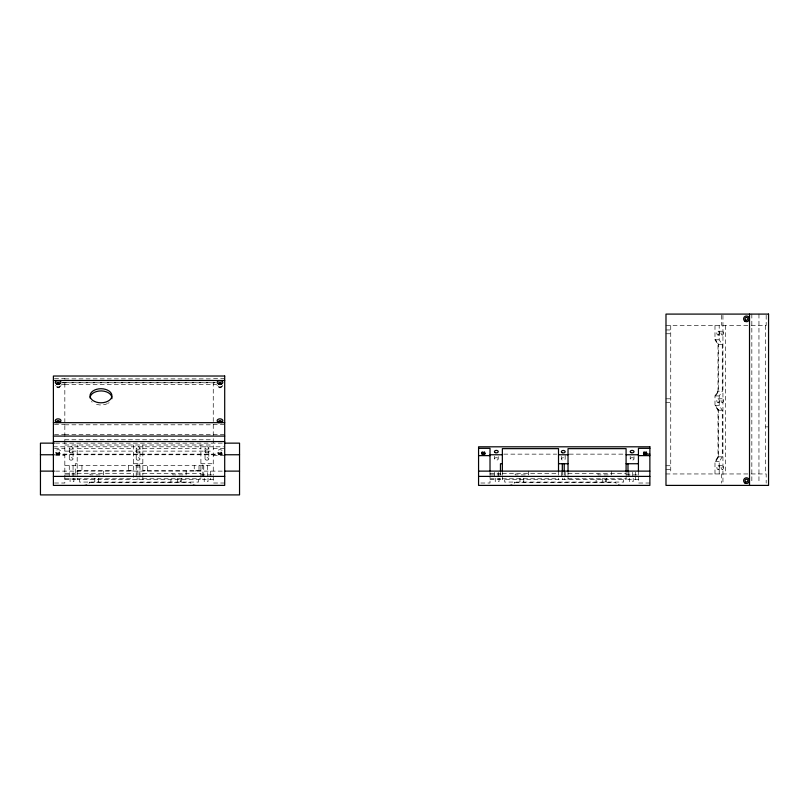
<?xml version="1.0" encoding="UTF-8"?>
<svg xmlns="http://www.w3.org/2000/svg" width="809" height="809" viewBox="0 0 809 809"><rect width="100%" height="100%" fill="white"/><g stroke="black" fill="none" stroke-linecap="round" stroke-linejoin="round"><path stroke-width="0.61" stroke-dasharray="4.04 3.03" d="M89.556 482.063L89.03 483.347M514.736 482.063L514.2 483.347M714.984 473.953L714.984 461.605L717.998 456.842L717.998 410.214L714.984 405.451L714.984 395.935L717.998 391.182L717.998 344.543L715.53 339.79L718.584 344.543L718.584 391.182L715.53 395.935L717.998 391.182L722.265 391.182L722.265 344.543L719.201 339.79L719.201 325.531M719.201 473.953L719.201 461.605L722.265 456.842L722.265 410.214L719.201 405.451L719.201 395.935L722.265 391.182M715.53 461.605L718.584 456.842L718.584 410.214L715.53 405.451M718.584 456.842L714.984 461.605L719.201 461.605M77.189 471.121L81.942 470.353M199.004 470.353L194.241 471.121L194.241 465.62M665.989 325.531L748.274 325.531M751.207 325.531L766.174 325.531L766.174 314.094M665.989 329.961L670.742 329.961M718.038 331.225L722.255 331.225M665.989 333.753L670.742 333.753M718.038 335.027A1.901 1.224 90 0 0 719.1 332.175A1.901 1.224 90 0 0 716.976 332.175A1.901 1.224 90 0 0 718.038 335.027L722.255 335.027A1.901 1.224 90 0 0 723.317 332.175A1.901 1.224 90 0 0 721.193 332.175A1.901 1.224 90 0 0 722.255 335.027M714.984 325.531L714.984 339.79L719.201 339.79M722.265 344.543L717.998 344.543L714.984 339.79M54.537 378.4L64.831 378.4L64.831 379.259M224.7 378.4L213.252 378.4L213.252 379.259M64.831 378.875L213.252 378.875M62.546 382.303L64.831 382.303M213.252 382.303L215.548 382.303M64.831 382.667L213.252 382.667M62.212 382.819L215.882 382.819M61.403 384.356L64.831 384.356M213.252 384.356L216.691 384.356M64.831 384.659L213.252 384.659M714.984 395.935L719.201 395.935M665.989 398.807L670.742 398.807M718.038 398.786L722.255 398.786M665.989 402.589L670.742 402.589M718.038 402.599A1.901 1.224 90 0 0 719.1 399.747A1.901 1.224 90 0 0 716.976 399.747A1.901 1.224 90 0 0 718.038 402.599L722.255 402.599A1.901 1.224 90 0 0 723.317 399.747A1.901 1.224 90 0 0 721.193 399.747A1.901 1.224 90 0 0 722.255 402.599M719.201 405.451L714.984 405.451L718.584 410.214M717.998 410.214L722.265 410.214M54.537 424.452L64.831 424.452M213.252 424.452L224.7 424.452M64.831 424.806L213.252 424.806M765.698 426.869L768.55 426.869M64.831 434.322L213.252 434.322M54.537 434.615L64.831 434.615M213.252 434.615L224.7 434.615M64.831 439.772L213.252 439.772M55.568 443.14L223.163 443.14M64.831 445.001L213.252 445.001M53.394 446.811L223.436 446.811M54.537 448.338L64.831 448.338M213.252 448.338L224.7 448.338M77.189 448.641L133.333 448.641M142.849 448.641L200.905 448.641M64.831 451.119L213.252 451.119M55.912 454.142L223.436 454.142M503.764 454.142L556.663 454.142M569.263 454.142L624.679 454.142M55.568 454.759L223.163 454.759M55.679 455.629L64.831 455.629M213.252 455.629L224.7 455.629M717.998 456.842L722.265 456.842M77.189 463.729L75.277 463.729L75.277 474.954M133.333 463.729L142.849 463.729M200.905 463.729L213.252 463.729M64.831 465.62L213.252 465.62M665.989 465.731L670.742 465.731M718.119 465.721L722.326 465.721M665.989 469.523L670.742 469.523M718.119 469.533A1.901 1.224 90 0 0 719.171 466.672A1.901 1.224 90 0 0 717.057 466.672A1.901 1.224 90 0 0 718.119 469.533L722.326 469.533A1.901 1.224 90 0 0 723.388 466.672A1.901 1.224 90 0 0 721.274 466.672A1.901 1.224 90 0 0 722.326 469.533M77.189 470.353L133.333 470.353M200.905 470.353L142.849 470.353L147.612 471.121L147.612 465.62M55.568 471.121L223.557 471.121M64.831 473.386L75.277 473.386M77.189 473.386L133.333 473.386M142.849 473.386L200.905 473.386M490.011 473.386L500.458 473.386M502.359 473.386L558.513 473.386M568.029 473.386L626.085 473.386M665.989 473.953L750.681 473.953M751.207 473.953L766.174 473.953L766.174 483.104M64.851 474.923L77.189 474.923M200.905 474.923L213.242 474.923M490.032 474.923L502.359 474.923M626.085 474.923L638.412 474.923M64.831 478.776L75.277 478.776M77.189 478.776L133.333 478.776M142.849 478.776L200.905 478.776M490.011 478.776L500.458 478.776M502.359 478.776L558.513 478.776M568.029 478.776L626.085 478.776M64.831 479.686L75.277 479.686L75.277 476.016M213.252 479.686L202.806 479.686L202.806 463.729M490.011 479.686L500.458 479.686L500.458 476.016M638.432 479.686L627.986 479.686L627.986 476.005M89.556 482.538L190.439 482.538L190.964 483.347M514.736 482.538L615.609 482.538L616.145 483.347M54.537 483.013L64.831 483.013L64.831 382.131M224.7 483.013L213.252 483.013L213.252 476.005M480.859 483.013L490.011 483.013L490.011 476.016M649.87 483.013L638.432 483.013L638.432 476.005M128.58 470.353L133.333 471.121M765.698 325.531L765.698 473.953M758.953 314.094L758.953 483.104M751.834 314.094L751.834 483.104M725.319 325.531L725.319 473.953M722.943 315.348L722.943 482.872M721.406 315.237L721.406 325.531M721.406 473.953L721.406 483.104M670.742 325.531L670.742 473.953M638.432 471.121L638.432 475.207M635.601 472.102L635.601 475.065M635.601 476.016L635.601 479.686M634.003 456.62L634.003 459.047A1.901 1.224 0 0 1 630.99 459.906A1.901 1.224 0 0 1 631.333 457.803A1.901 1.224 0 0 1 634.003 459.047M633.194 478.261L633.194 481.588L629.392 481.588L629.392 478.261M632.739 472.345L632.739 477.239M630.211 456.357L630.211 458.794M628.937 472.345L628.937 477.239M627.986 471.121L627.986 474.923M626.085 471.121L626.085 475.065M626.085 476.016L626.085 479.686L502.359 479.686L502.359 476.016M623.699 479.686L623.699 482.063L504.735 482.063L504.735 479.686M611.331 471.121L611.331 474.923L598.003 474.923L598.003 471.121M606.568 478.261L606.568 481.588L602.766 481.588L602.766 478.261M605.617 479.686L605.617 482.063M596.102 479.686L596.102 482.063M568.029 471.121L568.029 475.065M568.029 476.005L568.029 479.686M565.157 455.477L565.157 459.118A1.901 1.224 0 0 1 562.154 459.977A1.901 1.224 0 0 1 562.498 457.874A1.901 1.224 0 0 1 565.157 459.118M565.178 472.345L565.178 477.239M564.217 471.121L564.217 479.686M562.316 471.121L562.316 479.686M561.375 456.438L561.375 458.865M561.365 472.345L561.365 477.239M558.513 471.121L558.513 479.686M528.53 471.121L528.53 474.923L515.212 474.923L515.212 471.121M523.777 478.261L523.777 481.588L519.965 481.588L519.965 478.261M502.359 471.121L502.359 475.065M500.458 471.121L500.458 474.954M499.052 478.261L499.052 481.588L495.25 481.588L495.25 478.261M498.233 456.62L498.233 459.047A1.901 1.224 0 0 1 495.219 459.906A1.901 1.224 0 0 1 495.563 457.803A1.901 1.224 0 0 1 498.233 459.047M498.243 472.345L498.243 477.239M494.441 456.357L494.441 458.794M494.43 472.345L494.43 477.239M490.011 471.121L490.011 475.207M221.363 452.595A1.426 1.092 0 0 1 219.229 453.546A1.426 1.092 0 0 1 219.229 451.655A1.426 1.092 0 0 1 221.363 452.595L221.363 453.394A1.426 1.092 0 0 1 219.229 454.345A1.426 1.092 0 0 1 219.229 452.443A1.426 1.092 0 0 1 221.363 453.394M218.511 452.595L218.511 453.394M213.252 382.131L213.252 475.207M210.421 471.121L210.421 479.686M208.823 448.115A1.901 1.224 0 0 1 205.81 448.975A1.901 1.224 0 0 1 206.153 446.861A1.901 1.224 0 0 1 208.823 448.115L208.823 459.047A1.901 1.224 0 0 1 205.81 459.906A1.901 1.224 0 0 1 206.153 457.803A1.901 1.224 0 0 1 208.823 459.047M208.024 478.261L208.024 481.588L204.212 481.588L204.212 478.261M207.569 465.62L207.569 477.239M205.041 447.852L205.041 458.794M203.757 465.62L203.757 477.239M200.905 445.001L200.905 479.686L77.189 479.686L77.189 445.001M199.004 465.62L199.004 471.121M198.529 479.686L198.529 482.063L79.565 482.063L79.565 479.686M186.151 471.121L186.151 474.923L172.833 474.923L172.833 471.121M181.398 478.261L181.398 481.588L177.586 481.588L177.586 478.261M180.447 479.686L180.447 482.063M170.932 479.686L170.932 482.063M142.849 445.001L142.849 475.065M142.849 476.005L142.849 479.686M139.997 465.62L139.997 477.239M139.987 448.186A1.901 1.224 0 0 1 136.974 449.046A1.901 1.224 0 0 1 137.318 446.942A1.901 1.224 0 0 1 139.987 448.186L139.987 459.118A1.901 1.224 0 0 1 136.974 459.977A1.901 1.224 0 0 1 137.318 457.874A1.901 1.224 0 0 1 139.987 459.118M139.047 463.729L139.047 479.686M137.146 463.729L137.146 479.686M136.205 447.933L136.205 458.865M136.195 465.62L136.195 477.239M133.333 445.001L133.333 479.686M128.58 465.62L128.58 471.121M103.36 471.121L103.36 474.923L90.032 474.923L90.032 471.121M98.597 478.261L98.597 481.588L94.795 481.588L94.795 478.261M81.942 465.62L81.942 471.121M73.872 478.261L73.872 481.588L70.07 481.588L70.07 478.261M73.053 448.115A1.901 1.224 0 0 1 70.039 448.975A1.901 1.224 0 0 1 70.383 446.861A1.901 1.224 0 0 1 73.053 448.115L73.053 459.047A1.901 1.224 0 0 1 70.039 459.906A1.901 1.224 0 0 1 70.383 457.803A1.901 1.224 0 0 1 73.053 459.047M73.063 465.62L73.063 477.239M69.271 447.852L69.271 458.794M69.261 465.62L69.261 477.239M59.583 452.595A1.426 1.092 0 0 1 57.439 453.546A1.426 1.092 0 0 1 57.439 451.655A1.426 1.092 0 0 1 59.583 452.595L59.583 453.394A1.426 1.092 0 0 1 57.439 454.345A1.426 1.092 0 0 1 57.439 452.443A1.426 1.092 0 0 1 59.583 453.394M56.721 452.595L56.721 453.394M60.988 385.387A2.852 2.184 0 0 1 58.147 387.339A2.852 2.184 0 0 1 55.315 385.387M59.451 386.338A1.426 1.092 0 0 1 56.842 386.338M222.778 385.387A2.852 2.184 0 0 1 219.937 387.339A2.852 2.184 0 0 1 217.105 385.387M221.241 386.338A1.426 1.092 0 0 1 218.632 386.338M109.114 402.66A10.942 7.038 0 0 1 108.305 403.185M107.415 403.651A10.942 7.038 0 0 1 94.542 403.651M92.125 402.093A10.942 7.038 0 0 1 91.498 401.476M59.512 386.348A1.426 1.092 0 0 1 58.147 387.774A1.426 1.092 0 0 1 56.792 386.348M221.302 386.348A1.426 1.092 0 0 1 219.937 387.774A1.426 1.092 0 0 1 218.582 386.348M205.81 452.615A1.901 1.224 0 0 0 208.823 451.756A1.901 1.224 0 0 0 206.153 450.512A1.901 1.224 0 0 0 205.81 452.615M136.974 452.696A1.901 1.224 0 0 0 139.987 451.827A1.901 1.224 0 0 0 137.318 450.583A1.901 1.224 0 0 0 136.974 452.696M70.039 452.615A1.901 1.224 0 0 0 73.053 451.756A1.901 1.224 0 0 0 70.383 450.512A1.901 1.224 0 0 0 70.039 452.615M56.478 453.637A2.852 2.184 0 0 0 60.988 452.089A2.852 2.184 0 0 0 56.994 449.865A2.852 2.184 0 0 0 56.478 453.637M218.511 453.758A2.852 2.184 0 0 0 222.799 451.867A2.852 2.184 0 0 0 218.511 449.966A2.852 2.184 0 0 0 218.511 453.758"/><path stroke-width="1.21" d="M86.705 485.046L86.239 485.198A10.618 7.503 -90 0 1 84.803 485.4M511.875 485.046L511.409 485.198A10.618 7.503 -90 0 1 509.973 485.4M53.394 380.473L224.7 380.473M56.822 384.356L59.118 384.356M218.976 384.356L221.262 384.356M53.394 422.672L224.7 422.672M53.394 436.081L224.7 436.081M53.394 441.552L224.7 441.552M54.314 443.14L40.45 443.14L40.45 494.906L239.545 494.906L239.545 443.14L224.427 443.14M478.564 448.338L490.011 448.338L490.011 470.899M649.87 448.338L638.432 448.338L638.432 471.091M482.346 454.142L484.864 454.142M643.58 454.142L649.87 454.142M40.45 454.759L54.314 454.759M224.427 454.759L239.545 454.759M490.011 454.759L502.359 454.759M558.513 454.759L568.029 454.759M626.085 454.759L638.432 454.759M478.564 455.629L490.011 455.629M638.432 455.629L649.87 455.629M502.359 463.729L500.458 463.729L500.458 471.121M558.513 463.729L568.029 463.729M626.085 463.729L638.432 463.729M40.45 471.121L54.314 471.121M224.427 471.121L239.545 471.121M478.564 471.121L649.87 471.121M53.394 476.4L224.7 476.4M478.564 476.4L649.87 476.4M618.47 485.046L618.936 485.198A10.618 7.503 -90 0 0 620.372 485.4M193.29 485.046L193.755 485.198A10.618 7.503 -90 0 0 195.191 485.4M749.518 314.094L749.518 485.4M627.986 463.729L627.986 471.121M626.085 471.121L626.085 448.641L568.029 448.641L568.029 471.091M564.217 463.729L564.217 471.121M562.316 463.729L562.316 471.121M558.513 471.091L558.513 448.641L502.359 448.641L502.359 471.121M485.006 453.637A2.852 2.184 0 0 1 481.648 453.637M484.389 451.867A1.426 1.092 0 0 1 484.318 453.384A1.426 1.092 0 0 1 482.336 453.384A1.426 1.092 0 0 1 482.265 451.867M646.796 453.637A2.852 2.184 0 0 1 643.438 453.637M646.179 451.867A1.426 1.092 0 0 1 646.108 453.384A1.426 1.092 0 0 1 644.126 453.384A1.426 1.092 0 0 1 644.055 451.867M90.032 397.957A10.942 7.038 0 0 1 101.55 390.929A10.942 7.038 0 0 1 111.864 398.695M56.761 383.911A1.426 0.92 0 0 1 58.117 383.274A1.426 0.92 0 0 1 59.472 383.911M56.721 422.702A1.426 0.92 0 0 1 57.752 421.62A1.426 0.92 0 0 1 59.472 422.227M218.582 422.702A1.426 0.92 0 0 1 219.977 421.59A1.426 0.92 0 0 1 221.373 422.702M218.673 383.881A1.426 0.92 0 0 1 219.977 383.335A1.426 0.92 0 0 1 221.282 383.881M768.55 314.094L665.989 314.094L665.989 485.4L768.55 485.4L768.55 314.094M224.7 376.023L53.394 376.023L53.394 485.4L224.7 485.4L224.7 376.033M649.87 446.811L478.564 446.811L478.564 485.4L649.87 485.4L649.87 446.811M744.796 482.943A2.852 2.852 0 0 0 749.306 480.94A2.852 2.852 0 0 0 745.311 478.028A2.852 2.852 0 0 0 744.796 482.943M745.756 481.871A1.426 1.426 0 0 0 747.9 480.637A1.426 1.426 0 0 0 745.756 479.403A1.426 1.426 0 0 0 745.756 481.871M745.038 321.325A2.852 2.852 0 0 0 749.326 318.847A2.852 2.852 0 0 0 745.038 316.38A2.852 2.852 0 0 0 745.038 321.325M745.756 320.081A1.426 1.426 0 0 0 747.9 318.847A1.426 1.426 0 0 0 745.756 317.613A1.426 1.426 0 0 0 745.756 320.081M482.609 454.345A1.426 1.092 0 0 0 484.753 453.394A1.426 1.092 0 0 0 482.609 452.443A1.426 1.092 0 0 0 482.609 454.345M644.399 454.345A1.426 1.092 0 0 0 646.543 453.394A1.426 1.092 0 0 0 644.399 452.443A1.426 1.092 0 0 0 644.399 454.345M630.99 452.615A1.901 1.224 0 0 0 634.003 451.756A1.901 1.224 0 0 0 631.333 450.512A1.901 1.224 0 0 0 630.99 452.615M562.154 452.696A1.901 1.224 0 0 0 565.157 451.827A1.901 1.224 0 0 0 562.498 450.583A1.901 1.224 0 0 0 562.154 452.696M495.219 452.615A1.901 1.224 0 0 0 498.233 451.756A1.901 1.224 0 0 0 495.563 450.512A1.901 1.224 0 0 0 495.219 452.615M57.399 422.359A1.426 0.92 0 0 0 59.542 421.56A1.426 0.92 0 0 0 57.399 420.771A1.426 0.92 0 0 0 57.399 422.359M56.691 422.278A2.852 1.83 0 0 0 60.968 420.69A2.852 1.83 0 0 0 56.691 419.102A2.852 1.83 0 0 0 56.691 422.278M57.277 383.992A1.426 0.92 0 0 0 59.532 383.345A1.426 0.92 0 0 0 57.54 382.404A1.426 0.92 0 0 0 57.277 383.992M56.691 383.962A2.852 1.83 0 0 0 60.968 382.374A2.852 1.83 0 0 0 56.691 380.786A2.852 1.83 0 0 0 56.691 383.962M219.259 422.359A1.426 0.92 0 0 0 221.403 421.56A1.426 0.92 0 0 0 219.259 420.771A1.426 0.92 0 0 0 219.259 422.359M218.551 422.278A2.852 1.83 0 0 0 222.829 420.69A2.852 1.83 0 0 0 218.551 419.102A2.852 1.83 0 0 0 218.551 422.278M219.259 384.103A1.426 0.92 0 0 0 221.403 383.304A1.426 0.92 0 0 0 219.259 382.515A1.426 0.92 0 0 0 219.259 384.103M218.551 384.022A2.852 1.83 0 0 0 222.829 382.435A2.852 1.83 0 0 0 218.551 380.847A2.852 1.83 0 0 0 218.551 384.022M94.542 401.456A10.942 7.038 0 0 0 111.864 396.501A10.942 7.038 0 0 0 96.524 389.341A10.942 7.038 0 0 0 94.542 401.456"/></g></svg>
